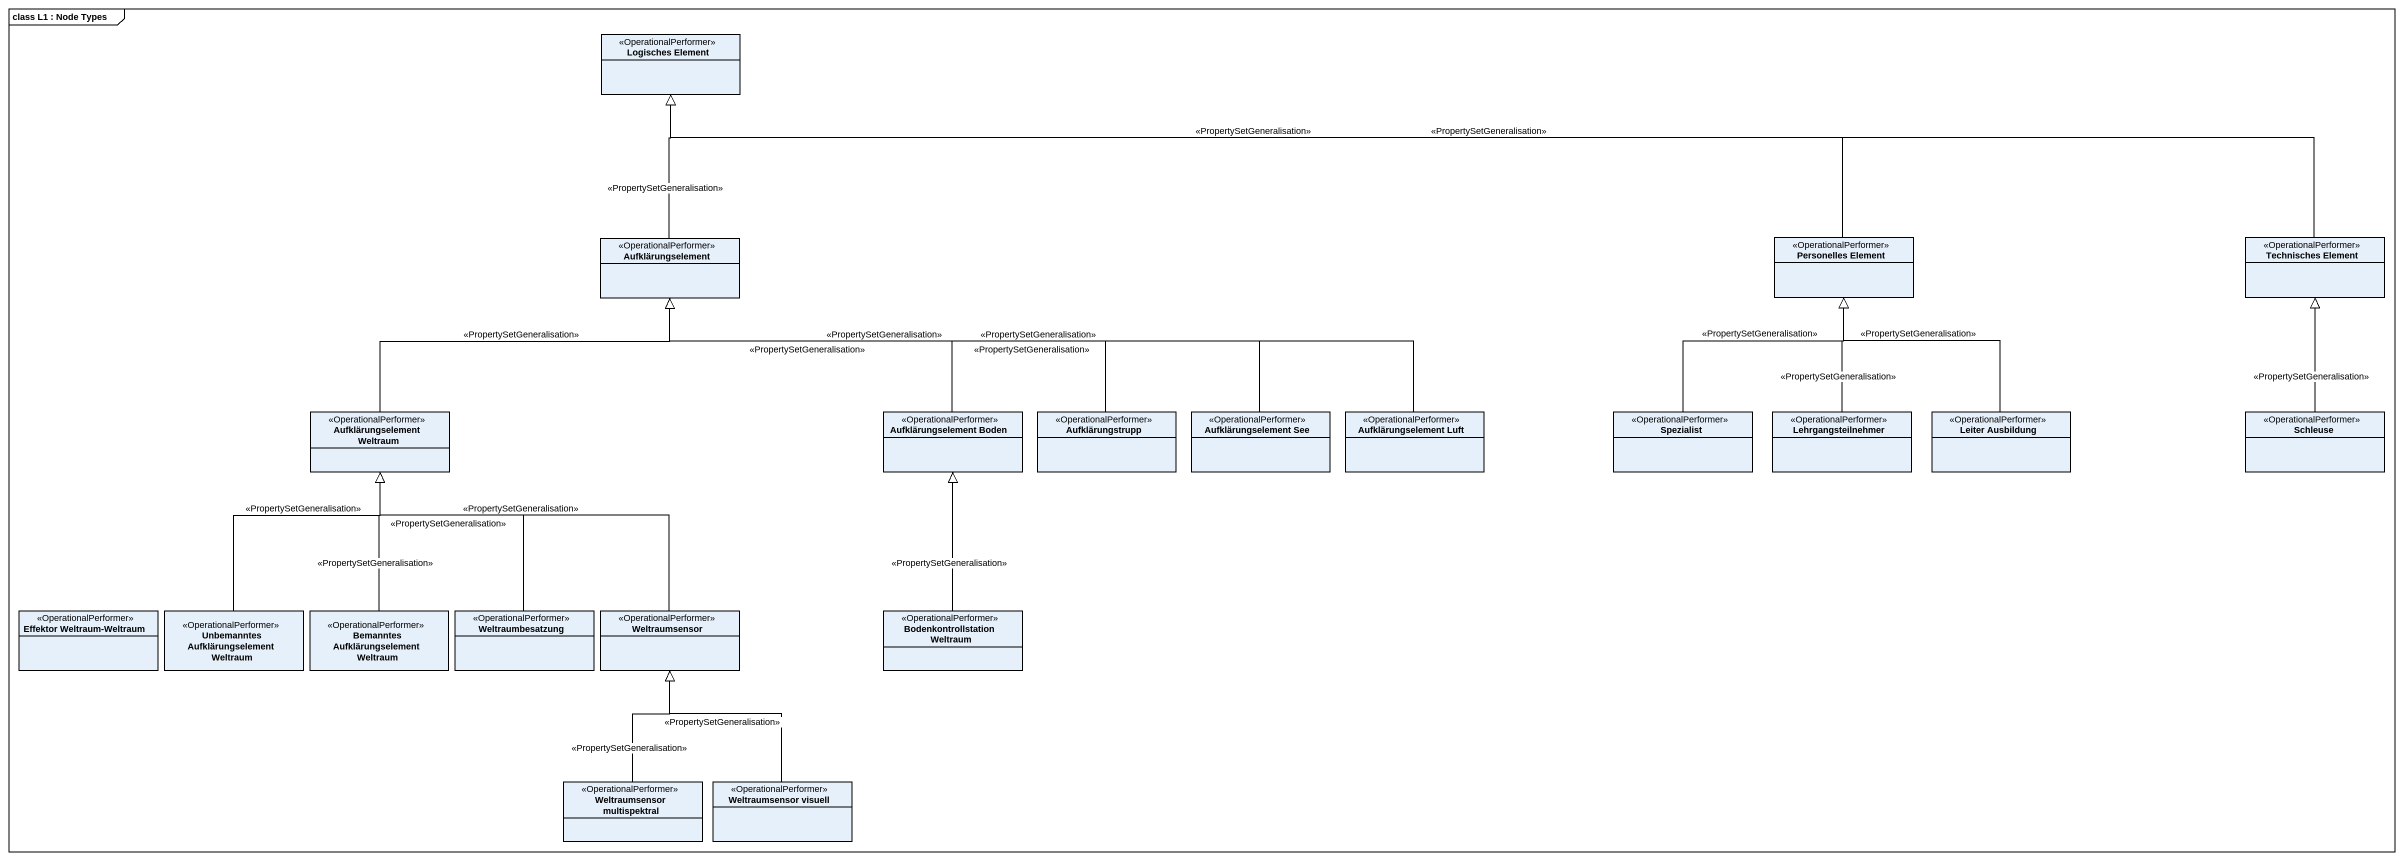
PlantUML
@startuml
mainframe class L1 : Node Types
hide circle
hide empty members
class "Logisches Element" as Logisches_Element <<OperationalPerformer>>
class Aufklärungselement <<OperationalPerformer>>
class "Personelles Element" as Personelles_Element <<OperationalPerformer>>
class "Technisches Element" as Technisches_Element <<OperationalPerformer>>
class "Aufklärungselement Weltraum" as Aufklärungselement_Weltraum <<OperationalPerformer>>
class "Aufklärungselement Boden" as Aufklärungselement_Boden <<OperationalPerformer>>
class Aufklärungstrupp <<OperationalPerformer>>
class "Aufklärungselement See" as Aufklärungselement_See <<OperationalPerformer>>
class "Aufklärungselement Luft" as Aufklärungselement_Luft <<OperationalPerformer>>
class Spezialist <<OperationalPerformer>>
class Lehrgangsteilnehmer <<OperationalPerformer>>
class "Leiter Ausbildung" as Leiter_Ausbildung <<OperationalPerformer>>
class Schleuse <<OperationalPerformer>>
class "Effektor Weltraum-Weltraum" as Effektor_Weltraum_Weltraum <<OperationalPerformer>>
class "Unbemanntes Aufklärungselement Weltraum" as Unbemanntes <<OperationalPerformer>>
class "Bemanntes Aufklärungselement Weltraum" as Bemanntes <<OperationalPerformer>>
class Weltraumbesatzung <<OperationalPerformer>>
class Weltraumsensor <<OperationalPerformer>>
class "Bodenkontrollstation Weltraum" as Bodenkontrollstation <<OperationalPerformer>>
class "Weltraumsensor multispektral" as Weltraumsensor_multispektral <<OperationalPerformer>>
class "Weltraumsensor visuell" as Weltraumsensor_visuell <<OperationalPerformer>>
Aufklärungselement -up-|> Logisches_Element : <<PropertySetGeneralisation>>
Personelles_Element -left-|> Logisches_Element : <<PropertySetGeneralisation>>
Technisches_Element -left-|> Logisches_Element : <<PropertySetGeneralisation>>
Aufklärungselement_Weltraum -right-|> Aufklärungselement : <<PropertySetGeneralisation>>
Aufklärungselement_Boden -up-|> Aufklärungselement : <<PropertySetGeneralisation>>
Aufklärungstrupp -left-|> Aufklärungselement : <<PropertySetGeneralisation>>
Aufklärungselement_See -left-|> Aufklärungselement : <<PropertySetGeneralisation>>
Aufklärungselement_Luft -left-|> Aufklärungselement : <<PropertySetGeneralisation>>
Spezialist -up-|> Personelles_Element : <<PropertySetGeneralisation>>
Lehrgangsteilnehmer -up-|> Personelles_Element : <<PropertySetGeneralisation>>
Leiter_Ausbildung -up-|> Personelles_Element : <<PropertySetGeneralisation>>
Schleuse -up-|> Technisches_Element : <<PropertySetGeneralisation>>
Unbemanntes -up-|> Aufklärungselement_Weltraum : <<PropertySetGeneralisation>>
Bemanntes -up-|> Aufklärungselement_Weltraum : <<PropertySetGeneralisation>>
Weltraumbesatzung -up-|> Aufklärungselement_Weltraum : <<PropertySetGeneralisation>>
Weltraumsensor -up-|> Aufklärungselement_Weltraum : <<PropertySetGeneralisation>>
Bodenkontrollstation -up-|> Aufklärungselement_Boden : <<PropertySetGeneralisation>>
Weltraumsensor_multispektral -up-|> Weltraumsensor : <<PropertySetGeneralisation>>
Weltraumsensor_visuell -up-|> Weltraumsensor : <<PropertySetGeneralisation>>
@enduml
